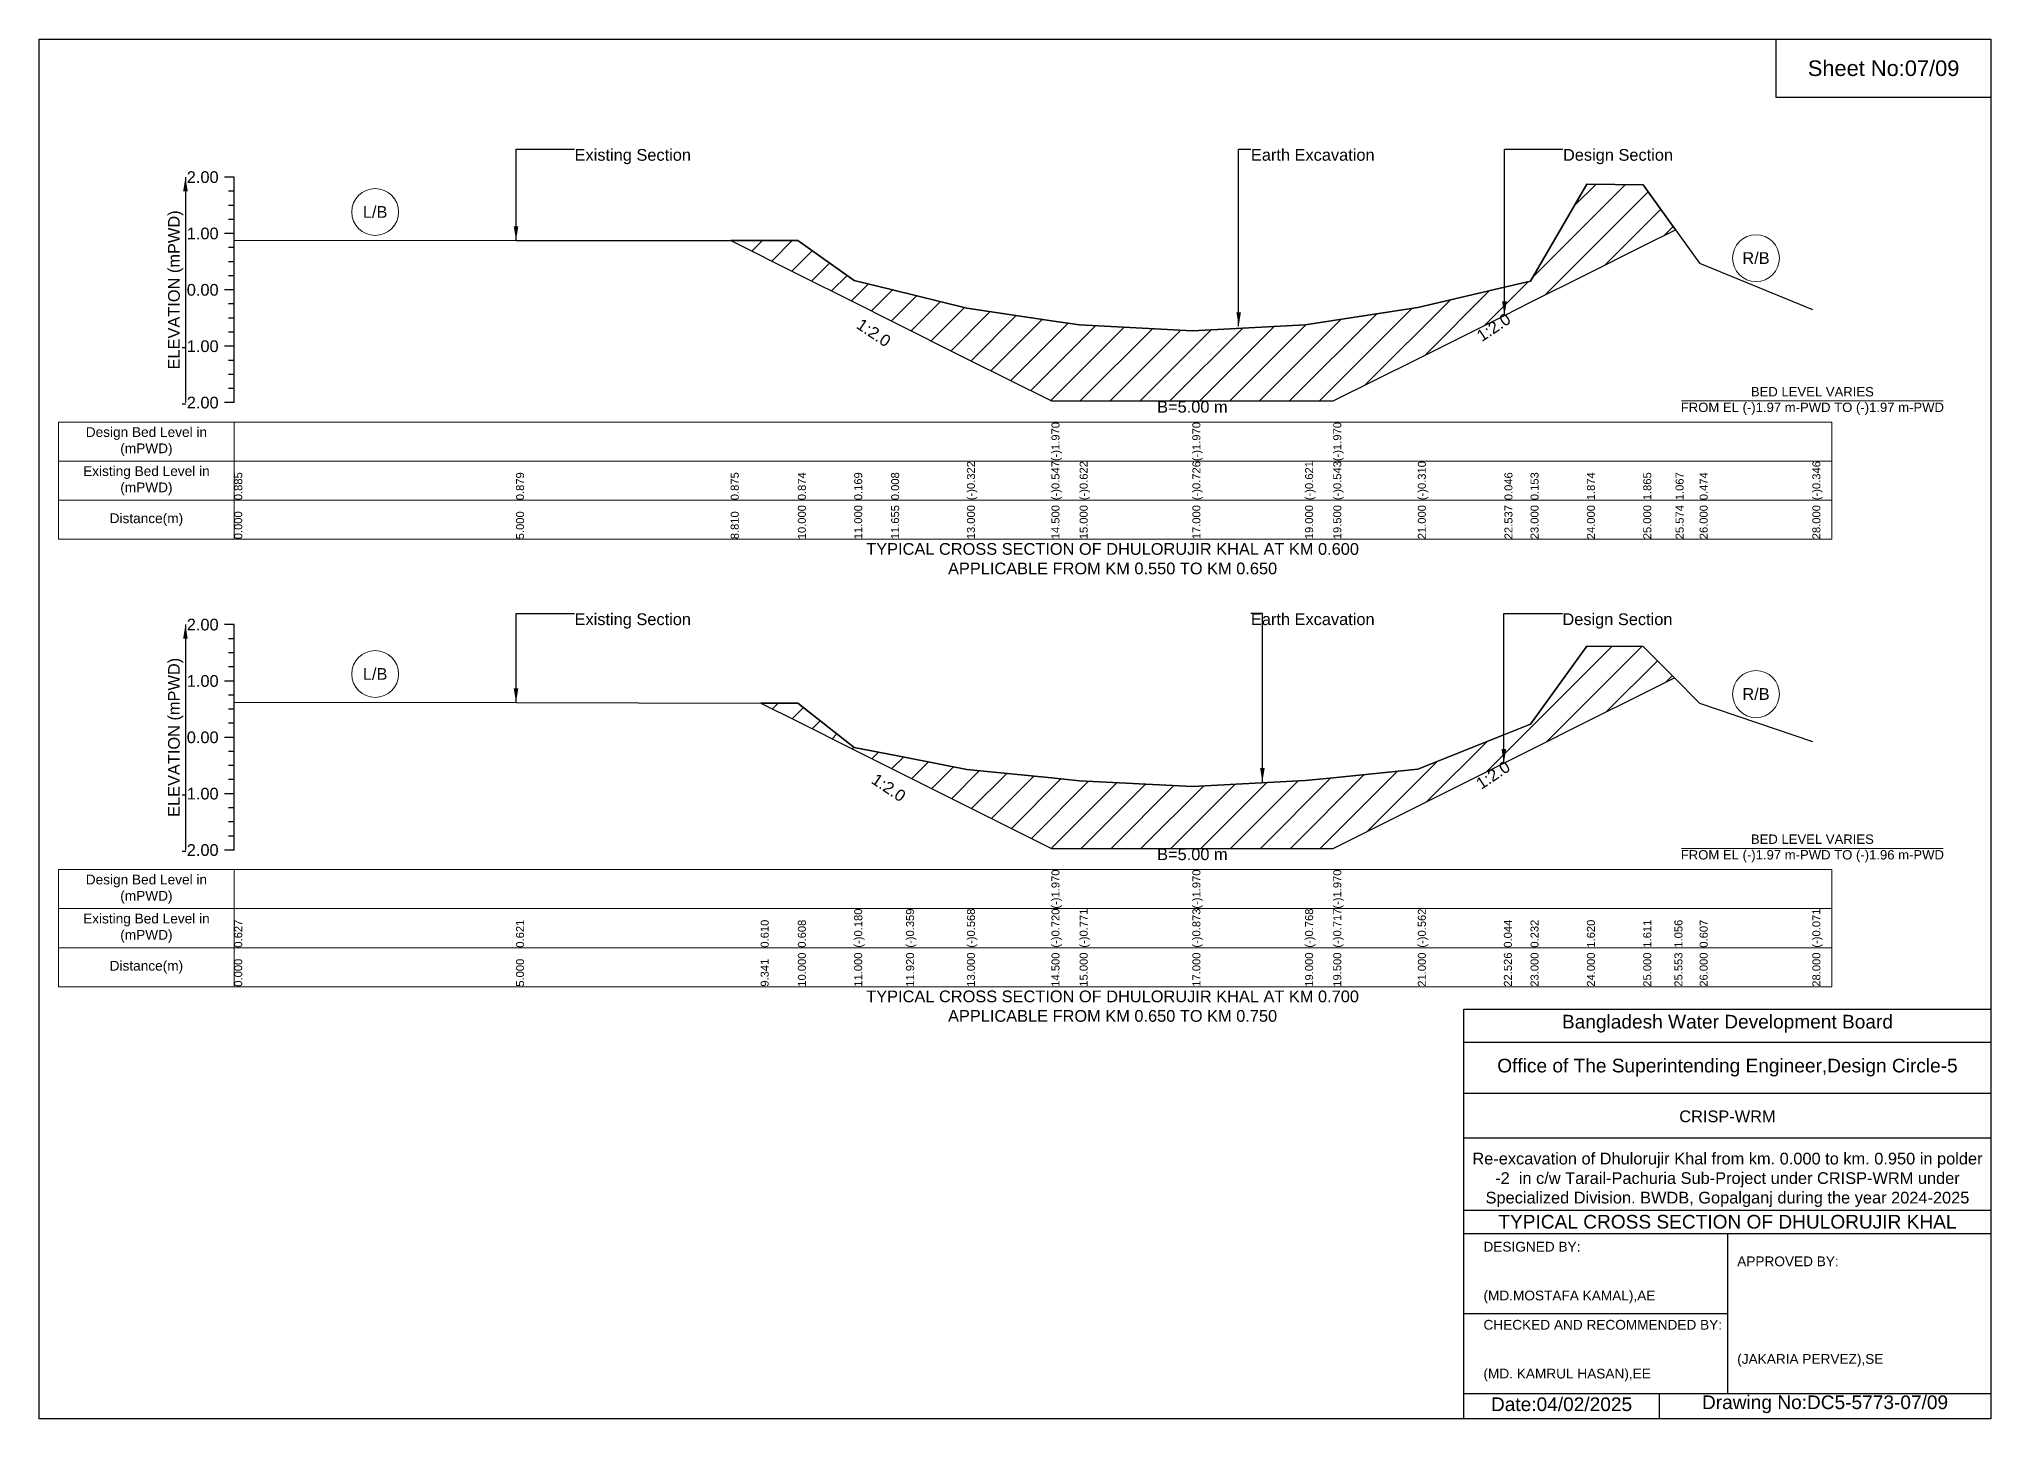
# Model space of a CAD drawing. Header units: inches. Extents: x 91000 to 198000, y -5656 to 7798.
# Drawn here: x 160000 to 168000, y -5656 to 0 of the extents above; entities that cross this region are included whole.
import ezdxf

# ---------------------------------------------------------------- set-up
doc = ezdxf.new("R2010")
doc.units = ezdxf.units.IN
doc.header["$LTSCALE"] = 7
doc.header["$MEASUREMENT"] = 0
for name, color, linetype, lineweight in [('Cross section Data Border', 7, 'Continuous', 9), ('Cross Section Labels', 7, 'Continuous', 9), ('Existing_Bed_Level for Xsection', 7, 'Continuous', 25)]:
    doc.layers.add(name, color=color, linetype=linetype, lineweight=lineweight)
doc.styles.get("Standard").update_dxf_attribs({"font": 'arial.ttf'})
doc.dimstyles.get("Standard").update_dxf_attribs({"dimtxt": 0.18, "dimasz": 0.18, "dimexe": 0.18, "dimexo": 0.0625, "dimgap": 0.09, "dimtad": 0, "dimtih": 1, "dimtoh": 1, "dimdec": 4, "dimzin": 0, "dimdsep": 46, "dimtxsty": 'Standard', "dimcen": 0.09, "dimadec": 0, "dimazin": 0, "dimtfac": 1, "dimtdec": 4, "dimtofl": 0, "dimtmove": 0, "dimatfit": 3, "dimfxl": 1, "dimtolj": 1, "dimtzin": 0, "dimarcsym": 0})

msp = doc.modelspace()

# ---------------------------------------------------------------- hatches: boundary and pattern name
at = {"layer": 'Existing_Bed_Level for Xsection'}
h = msp.add_hatch(dxfattribs=at)
h.set_pattern_fill('ANSI31', color=256, scale=693, style=0)
h.paths.add_polyline_path([(162835, -826.1), (163110, -963.6), (163341, -1079.1), (163492.3, -1154.7), (163803, -1310.1), (164149.5, -1483.4), (164265, -1483.4), (164727, -1483.4), (165189, -1483.4), (165304.5, -1483.4), (165651, -1310.1), (166006, -1132.6), (166113, -1079.1), (166344, -963.6), (166575, -848.1), (166707.5, -781.8), (166575, -597.5), (166344, -595.4), (166113, -993), (166006, -1017.7), (165651, -1099.9), (165304.5, -1153.8), (165189, -1171.7), (164727, -1196), (164265, -1172), (164149.5, -1154.7), (163803, -1102.7), (163492.3, -1026.4), (163341, -989.3), (163110, -826.4)])
h = msp.add_hatch(dxfattribs=at)
h.set_pattern_fill('ANSI31', color=256, scale=693, style=0)
h.paths.add_polyline_path([(162957.7, -2721.5), (163110, -2797.7), (163341, -2913.2), (163553.6, -3019.4), (163803, -3144.2), (164149.5, -3317.4), (164265, -3317.4), (164727, -3317.4), (165189, -3317.4), (165304.5, -3317.4), (165651, -3144.2), (166003.6, -2967.9), (166113, -2913.2), (166344, -2797.7), (166575, -2682.2), (166702.7, -2618.3), (166575, -2490.2), (166344, -2488.1), (166113, -2808.7), (166003.6, -2852.2), (165651, -2992.2), (165304.5, -3027.8), (165189, -3039.7), (164727, -3064), (164265, -3040.4), (164149.5, -3028.7), (163803, -2993.5), (163553.6, -2945.2), (163341, -2903.9), (163110, -2721.9)])

# ---------------------------------------------------------------- linework, layer by layer
for points in [[(160000, 0), (168000, 0), (168000, -5656), (160000, -5656)], [(167120, 0), (168000, 0), (168000, -240), (167120, -240)]]:
    msp.add_lwpolyline(points, close=True)
for points in [[(165840, -5656), (165840, -3976), (168000, -3976)], [(165840, -4112), (168000, -4112)], [(165840, -4320), (168000, -4320)], [(165840, -4504), (168000, -4504)], [(165840, -4800), (168000, -4800)], [(165840, -4896), (168000, -4896)], [(166920, -4896), (166920, -5552)], [(165840, -5224), (166920, -5224)], [(165840, -5552), (168000, -5552)], [(166640, -5552), (166640, -5656)]]:
    msp.add_lwpolyline(points)
at = {"layer": 'Cross section Data Border'}
for points in [[(160080, -1570.3), (167348, -1570.3), (167348, -2050.3), (160080, -2050.3)], [(160080, -3404.3), (167348, -3404.3), (167348, -3884.3), (160080, -3884.3)]]:
    msp.add_lwpolyline(points, close=True, dxfattribs=at)
for points in [[(160800, -1570.3), (160800, -2050.3)], [(160080, -1730.3), (167348, -1730.3)], [(160080, -1890.3), (167348, -1890.3)], [(160800, -3404.3), (160800, -3884.3)], [(160080, -3564.3), (167348, -3564.3)], [(160080, -3724.3), (167348, -3724.3)]]:
    msp.add_lwpolyline(points, dxfattribs=at)
at = {"layer": 'Cross Section Labels'}
for points in [[(166732.2, -1483.4), (167803.8, -1483.4)], [(166732.2, -3317.4), (167803.8, -3317.4)]]:
    msp.add_lwpolyline(points, dxfattribs=at)
for centre in [(161377.5, -709.1), (167037, -898), (161377.5, -2602.7), (167037, -2684.9)]:
    msp.add_circle(centre, 96, dxfattribs=at)
at = {"layer": 'Existing_Bed_Level for Xsection'}
for points in [[(160800, -566.3), (160760, -566.3)], [(160800, -624), (160776, -624)], [(160800, -1490.3), (160800, -1259.3), (160800, -1028.3), (160800, -797.3), (160800, -566.3)], [(160800, -823.9), (161955, -825.2), (162835, -826.1), (163110, -826.4), (163341, -989.3), (163492.3, -1026.4), (163803, -1102.7), (164149.5, -1154.7), (164149.5, -1154.7), (164265, -1172), (164727, -1196), (164727, -1196), (165189, -1171.7), (165304.5, -1153.8), (165304.5, -1153.8), (165651, -1099.9), (166006, -1017.7), (166113, -993), (166344, -595.4), (166575, -597.5), (166707.5, -781.8), (166806, -918.8), (167268, -1108.2)], [(160800, -681.8), (160776, -681.8)], [(160800, -797.3), (160760, -797.3)], [(160800, -739.5), (160776, -739.5)], [(160800, -855), (160776, -855)], [(160800, -912.8), (160776, -912.8)], [(160800, -1028.3), (160760, -1028.3)], [(160800, -970.5), (160776, -970.5)], [(160800, -1086), (160776, -1086)], [(160800, -1143.8), (160776, -1143.8)], [(160800, -1259.3), (160760, -1259.3)], [(160800, -1201.5), (160776, -1201.5)], [(160800, -1317), (160776, -1317)], [(160800, -1374.8), (160776, -1374.8)], [(160800, -1432.5), (160776, -1432.5)], [(160800, -1490.3), (160760, -1490.3)], [(160800, -2400.3), (160760, -2400.3)], [(160800, -2458.1), (160776, -2458.1)], [(160800, -3324.3), (160800, -3093.3), (160800, -2862.3), (160800, -2631.3), (160800, -2400.3)], [(160800, -2515.8), (160776, -2515.8)], [(160800, -2717.5), (161955, -2718.9), (162957.7, -2721.5), (163110, -2721.9), (163341, -2903.9), (163553.6, -2945.2), (163803, -2993.5), (164149.5, -3028.7), (164149.5, -3028.7), (164265, -3040.4), (164727, -3064), (164727, -3064), (165189, -3039.7), (165304.5, -3027.8), (165304.5, -3027.8), (165651, -2992.2), (166003.6, -2852.2), (166113, -2808.7), (166344, -2488.1), (166575, -2490.2), (166702.7, -2618.3), (166806, -2722), (167268, -2878.7)], [(160800, -2631.3), (160760, -2631.3)], [(160800, -2573.6), (160776, -2573.6)], [(160800, -2689.1), (160776, -2689.1)], [(160800, -2746.8), (160776, -2746.8)], [(160800, -2862.3), (160760, -2862.3)], [(160800, -2804.6), (160776, -2804.6)], [(160800, -2920.1), (160776, -2920.1)], [(160800, -2977.8), (160776, -2977.8)], [(160800, -3035.6), (160776, -3035.6)], [(160800, -3093.3), (160760, -3093.3)], [(160800, -3151.1), (160776, -3151.1)], [(160800, -3208.8), (160776, -3208.8)], [(160800, -3266.6), (160776, -3266.6)], [(160800, -3324.3), (160760, -3324.3)]]:
    msp.add_lwpolyline(points, dxfattribs=at)
for points in [[(162835, -826.1), (162835, -826.1), (163110, -963.6), (163341, -1079.1), (163492.3, -1154.7), (163803, -1310.1), (164149.5, -1483.4), (164149.5, -1483.4), (164265, -1483.4), (164727, -1483.4), (164727, -1483.4), (165189, -1483.4), (165304.5, -1483.4), (165304.5, -1483.4), (165651, -1310.1), (166006, -1132.6), (166113, -1079.1), (166344, -963.6), (166575, -848.1), (166707.5, -781.8), (166575, -597.5), (166344, -595.4), (166113, -993), (166006, -1017.7), (165651, -1099.9), (165304.5, -1153.8), (165304.5, -1153.8), (165189, -1171.7), (164727, -1196), (164727, -1196), (164265, -1172), (164149.5, -1154.7), (164149.5, -1154.7), (163803, -1102.7), (163492.3, -1026.4), (163341, -989.3), (163110, -826.4), (162835, -826.1)], [(162957.7, -2721.5), (163110, -2797.7), (163341, -2913.2), (163553.6, -3019.4), (163803, -3144.2), (164149.5, -3317.4), (164149.5, -3317.4), (164265, -3317.4), (164727, -3317.4), (164727, -3317.4), (165189, -3317.4), (165304.5, -3317.4), (165304.5, -3317.4), (165651, -3144.2), (166003.6, -2967.9), (166113, -2913.2), (166344, -2797.7), (166575, -2682.2), (166702.7, -2618.3), (166575, -2490.2), (166344, -2488.1), (166113, -2808.7), (166003.6, -2852.2), (165651, -2992.2), (165304.5, -3027.8), (165304.5, -3027.8), (165189, -3039.7), (164727, -3064), (164727, -3064), (164265, -3040.4), (164149.5, -3028.7), (164149.5, -3028.7), (163803, -2993.5), (163553.6, -2945.2), (163341, -2903.9), (163110, -2721.9)]]:
    msp.add_lwpolyline(points, close=True, dxfattribs=at)

# ---------------------------------------------------------------- texts
at = {"attachment_point": 5}
for s, insert, char_height in [('Sheet No:07/09', (167560, -120), 64), ('Bangladesh Water Development Board', (166920, -4036), 56), ('Office of The Superintending Engineer,Design Circle-5', (166920, -4216), 56)]:
    msp.add_mtext(s, dxfattribs=dict(at, insert=insert, char_height=char_height))
for s, insert, char_height, width, attachment_point in [('CRISP-WRM', (166920, -4416), 48, 2240, 5), ('Re-excavation of Dhulorujir Khal from km. 0.000 to km. 0.950 in polder -2  in c/w Tarail-Pachuria Sub-Project under CRISP-WRM under Specialized Division. BWDB, Gopalganj during the year 2024-2025', (166920, -4676), 48, 2160, 5), ('TYPICAL CROSS SECTION OF DHULORUJIR KHAL', (166920, -4848), 56, 2240, 5), ('DESIGNED BY:^J^J^J(MD.MOSTAFA KAMAL),AE', (165920, -5056), 40, 1120, 4), ('APPROVED BY:^J^J^J^J^J^J(JAKARIA PERVEZ),SE', (166960, -5216), 40, 1120, 4), ('CHECKED AND RECOMMENDED BY:^J^J^J(MD. KAMRUL HASAN),EE', (165920, -5376), 40, 1120, 4), ('Date:04/02/2025', (166240, -5596), 56, 1120, 5), ('Drawing No:DC5-5773-07/09', (167320, -5596), 56, 1760, 5)]:
    msp.add_mtext(s, dxfattribs=dict(insert=insert, char_height=char_height, width=width, attachment_point=attachment_point))
at = {"layer": 'Cross section Data Border', "char_height": 40, "width": 640, "attachment_point": 5}
for s, insert in [('Design Bed Level in (mPWD)', (160440, -1650.3)), ('Existing Bed Level in (mPWD)', (160440, -1810.3)), ('Distance(m)', (160440, -1970.3)), ('Design Bed Level in (mPWD)', (160440, -3484.3)), ('Existing Bed Level in (mPWD)', (160440, -3644.3)), ('Distance(m)', (160440, -3804.3))]:
    msp.add_mtext(s, dxfattribs=dict(at, insert=insert))
at = {"layer": 'Cross Section Labels'}
for s, insert, char_height, attachment_point in [('Existing Section', (162195, -450.8), 48, 1), ('Earth Excavation', (164967, -450.8), 48, 1), ('Design Section', (166246, -450.8), 48, 1), ('L/B', (161377.5, -709.1), 48, 5), ('R/B', (167037, -898), 48, 5), ('BED LEVEL VARIES ^JFROM EL (-)1.97 m-PWD TO (-)1.97 m-PWD', (167268, -1483.4), 38.4, 5), ('B=5.00 m', (164727, -1483.4), 48, 2), ('TYPICAL CROSS SECTION OF DHULORUJIR KHAL AT KM 0.600^JAPPLICABLE FROM KM 0.550 TO KM 0.650', (164400, -2130.3), 48, 5), ('Existing Section', (162195, -2354.1), 48, 1), ('Earth Excavation', (164967, -2354.1), 48, 1), ('Design Section', (166243.6, -2354.1), 48, 1), ('L/B', (161377.5, -2602.7), 48, 5), ('R/B', (167037, -2684.9), 48, 5), ('BED LEVEL VARIES ^JFROM EL (-)1.97 m-PWD TO (-)1.96 m-PWD', (167268, -3317.4), 38.4, 5), ('B=5.00 m', (164727, -3317.4), 48, 2), ('TYPICAL CROSS SECTION OF DHULORUJIR KHAL AT KM 0.700^JAPPLICABLE FROM KM 0.650 TO KM 0.750', (164400, -3964.3), 48, 5)]:
    msp.add_mtext(s, dxfattribs=dict(at, insert=insert, char_height=char_height, attachment_point=attachment_point))
at = {"layer": 'Cross Section Labels', "char_height": 48, "attachment_point": 2}
for insert, rotation in [((163434.5, -1183.6), 326.30993), ((165948.3, -1161.5), 33.69007), ((163495.8, -3048.3), 326.30993), ((165945.8, -2996.7), 33.69007)]:
    msp.add_mtext('1:2.0', dxfattribs=dict(at, insert=insert, rotation=rotation))
at = {"layer": 'Existing_Bed_Level for Xsection', "char_height": 48, "attachment_point": 6}
for s, insert in [('2.00', (160736, -566.3)), ('1.00', (160736, -797.3)), ('0.00', (160736, -1028.3)), ('-1.00', (160736, -1259.3)), ('-2.00', (160736, -1490.3)), ('2.00', (160736, -2400.3)), ('1.00', (160736, -2631.3)), ('0.00', (160736, -2862.3)), ('-1.00', (160736, -3093.3)), ('-2.00', (160736, -3324.3))]:
    msp.add_mtext(s, dxfattribs=dict(at, insert=insert))
at = {"layer": 'Existing_Bed_Level for Xsection', "rotation": 90}
for s, insert, char_height, attachment_point in [('ELEVATION (mPWD)', (160560, -1028.3), 48, 5), ('(-)1.970', (164149.5, -1730.3), 32.8, 1), ('(-)1.970', (164727, -1730.3), 32.8, 1), ('(-)1.970', (165304.5, -1730.3), 32.8, 1), ('(-)0.322', (163803, -1890.3), 32.8, 1), ('(-)0.547', (164149.5, -1890.3), 32.8, 1), ('(-)0.622', (164265, -1890.3), 32.8, 1), ('(-)0.726', (164727, -1890.3), 32.8, 1), ('(-)0.621', (165189, -1890.3), 32.8, 1), ('(-)0.543', (165304.5, -1890.3), 32.8, 1), ('(-)0.310', (165651, -1890.3), 32.8, 1), ('(-)0.346', (167268, -1890.3), 32.8, 1), ('0.885', (160800, -1890.3), 32.8, 1), ('0.879', (161955, -1890.3), 32.8, 1), ('0.875', (162835, -1890.3), 32.8, 1), ('0.874', (163110, -1890.3), 32.8, 1), ('0.169', (163341, -1890.3), 32.8, 1), ('0.008', (163492.3, -1890.3), 32.8, 1), ('0.046', (166006, -1890.3), 32.8, 1), ('0.153', (166113, -1890.3), 32.8, 1), ('1.874', (166344, -1890.3), 32.8, 1), ('1.865', (166575, -1890.3), 32.8, 1), ('1.067', (166707.5, -1890.3), 32.8, 1), ('0.474', (166806, -1890.3), 32.8, 1), ('10.000', (163110, -2050.3), 32.8, 1), ('11.000', (163341, -2050.3), 32.8, 1), ('11.655', (163492.3, -2050.3), 32.8, 1), ('13.000', (163803, -2050.3), 32.8, 1), ('14.500', (164149.5, -2050.3), 32.8, 1), ('15.000', (164265, -2050.3), 32.8, 1), ('17.000', (164727, -2050.3), 32.8, 1), ('19.000', (165189, -2050.3), 32.8, 1), ('19.500', (165304.5, -2050.3), 32.8, 1), ('21.000', (165651, -2050.3), 32.8, 1), ('22.537', (166006, -2050.3), 32.8, 1), ('23.000', (166113, -2050.3), 32.8, 1), ('24.000', (166344, -2050.3), 32.8, 1), ('25.000', (166575, -2050.3), 32.8, 1), ('25.574', (166707.5, -2050.3), 32.8, 1), ('26.000', (166806, -2050.3), 32.8, 1), ('28.000', (167268, -2050.3), 32.8, 1), ('0.000', (160800, -2050.3), 32.8, 1), ('5.000', (161955, -2050.3), 32.8, 1), ('8.810', (162835, -2050.3), 32.8, 1), ('ELEVATION (mPWD)', (160560, -2862.3), 48, 5), ('(-)1.970', (164149.5, -3564.3), 32.8, 1), ('(-)1.970', (164727, -3564.3), 32.8, 1), ('(-)1.970', (165304.5, -3564.3), 32.8, 1), ('(-)0.180', (163341, -3724.3), 32.8, 1), ('(-)0.359', (163553.6, -3724.3), 32.8, 1), ('(-)0.568', (163803, -3724.3), 32.8, 1), ('(-)0.720', (164149.5, -3724.3), 32.8, 1), ('(-)0.771', (164265, -3724.3), 32.8, 1), ('(-)0.873', (164727, -3724.3), 32.8, 1), ('(-)0.768', (165189, -3724.3), 32.8, 1), ('(-)0.717', (165304.5, -3724.3), 32.8, 1), ('(-)0.562', (165651, -3724.3), 32.8, 1), ('(-)0.071', (167268, -3724.3), 32.8, 1), ('0.627', (160800, -3724.3), 32.8, 1), ('0.621', (161955, -3724.3), 32.8, 1), ('0.610', (162957.7, -3724.3), 32.8, 1), ('0.608', (163110, -3724.3), 32.8, 1), ('0.044', (166003.6, -3724.3), 32.8, 1), ('0.232', (166113, -3724.3), 32.8, 1), ('1.620', (166344, -3724.3), 32.8, 1), ('1.611', (166575, -3724.3), 32.8, 1), ('1.056', (166702.7, -3724.3), 32.8, 1), ('0.607', (166806, -3724.3), 32.8, 1), ('10.000', (163110, -3884.3), 32.8, 1), ('11.000', (163341, -3884.3), 32.8, 1), ('11.920', (163553.6, -3884.3), 32.8, 1), ('13.000', (163803, -3884.3), 32.8, 1), ('14.500', (164149.5, -3884.3), 32.8, 1), ('15.000', (164265, -3884.3), 32.8, 1), ('17.000', (164727, -3884.3), 32.8, 1), ('19.000', (165189, -3884.3), 32.8, 1), ('19.500', (165304.5, -3884.3), 32.8, 1), ('21.000', (165651, -3884.3), 32.8, 1), ('22.526', (166003.6, -3884.3), 32.8, 1), ('23.000', (166113, -3884.3), 32.8, 1), ('24.000', (166344, -3884.3), 32.8, 1), ('25.000', (166575, -3884.3), 32.8, 1), ('25.553', (166702.7, -3884.3), 32.8, 1), ('26.000', (166806, -3884.3), 32.8, 1), ('28.000', (167268, -3884.3), 32.8, 1), ('0.000', (160800, -3884.3), 32.8, 1), ('5.000', (161955, -3884.3), 32.8, 1), ('9.341', (162957.7, -3884.3), 32.8, 1)]:
    msp.add_mtext(s, dxfattribs=dict(at, insert=insert, char_height=char_height, attachment_point=attachment_point))

# ---------------------------------------------------------------- leaders
at = {"layer": 'Cross Section Labels', "annotation_type": 0, "has_hookline": 1, "hookline_direction": 0}
for points, text_width in [([(161955, -825.2), (161955, -450.8), (162194.9, -450.8)], 467.2), ([(164916.7, -1177.2), (164916.7, -450.8), (164966.9, -450.8)], 497), ([(166006, -1132.6), (166006, -450.8), (166245.9, -450.8)], 441.2), ([(161955, -2718.9), (161955, -2354.1), (162194.9, -2354.1)], 467.2), ([(165014, -3045.6), (165014, -2354.1), (164966.9, -2354.1)], 497), ([(166003.6, -2967.9), (166003.6, -2354.1), (166243.5, -2354.1)], 441.2)]:
    msp.add_leader(points, dimstyle='Standard', override={"dimasz": 57.6}, dxfattribs=dict(at, text_width=text_width))
at = {"layer": 'Existing_Bed_Level for Xsection'}
for points in [[(160600, -566.3), (160600, -1490.3)], [(160600, -2400.3), (160600, -3324.3)]]:
    msp.add_leader(points, dimstyle='Standard', override={"dimasz": 57.6}, dxfattribs=at)

doc.saveas('drawing.dxf')
